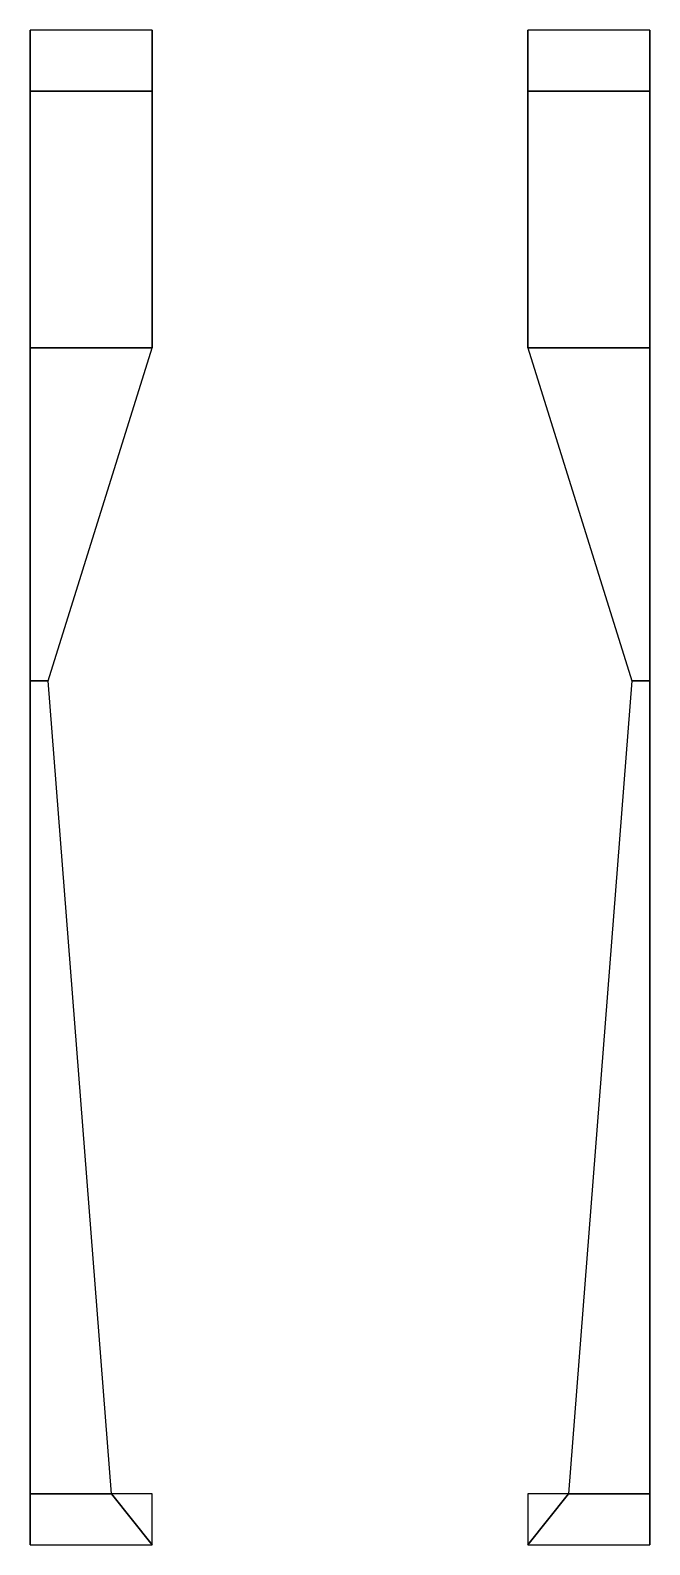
# Model space of a CAD drawing. Extents: x -1.22 to 1.22, y -3.06 to 2.9.
import ezdxf

# ---------------------------------------------------------------- set-up
doc = ezdxf.new("R2010")
doc.units = 0
doc.layers.add('FENDERS', color=6, linetype='CONTINUOUS')

msp = doc.modelspace()

# ---------------------------------------------------------------- linework, layer by layer
at = {"layer": 'FENDERS'}
for points in [[(-1.22, 2.9, 1.23), (-1.22, 2.66, 1.38), (-1.22, 2.66, 1.41), (-1.22, 2.9, 1.26)], [(-1.22, 2.9, 1.26), (-1.22, 2.66, 1.41), (-0.74, 2.66, 1.41), (-0.74, 2.9, 1.26)], [(-0.74, 2.9, 1.26), (-0.74, 2.66, 1.41), (-0.74, 2.82, 1.11), (-0.74, 2.9, 0.96)], [(0.74, 2.9, 1.26), (0.74, 2.66, 1.41), (1.22, 2.66, 1.41), (1.22, 2.9, 1.26)], [(0.74, 2.9, 0.96), (0.74, 2.82, 1.11), (0.74, 2.66, 1.41), (0.74, 2.9, 1.26)], [(1.22, 2.9, 1.26), (1.22, 2.66, 1.41), (1.22, 2.66, 1.38), (1.22, 2.9, 1.23)], [(-0.74, 2.66, 1.41), (-0.74, 2.66, 1.41), (-0.74, 2.68, 1.22), (-0.74, 2.82, 1.11)], [(0.74, 2.82, 1.11), (0.74, 2.68, 1.22), (0.74, 2.66, 1.41)], [(-1.22, 2.66, 1.41), (-1.22, 1.65, 1.35), (-0.74, 1.65, 1.35), (-0.74, 2.66, 1.41)], [(-1.22, 2.66, 1.38), (-1.22, 1.65, 1.32), (-1.22, 1.65, 1.35), (-1.22, 2.66, 1.41)], [(-0.74, 2.66, 1.41), (-0.74, 2.66, 1.41), (-0.74, 2.54, 1.25), (-0.74, 2.68, 1.22)], [(-0.74, 2.66, 1.41), (-0.74, 2.66, 1.41), (-0.74, 1.65, 1.35), (-0.74, 2.54, 1.25)], [(0.74, 2.68, 1.22), (0.74, 2.54, 1.25), (0.74, 2.66, 1.41)], [(0.74, 2.66, 1.41), (0.74, 1.65, 1.35), (1.22, 1.65, 1.35), (1.22, 2.66, 1.41)], [(0.74, 2.54, 1.25), (0.74, 1.65, 1.35), (0.74, 2.66, 1.41)], [(1.22, 2.66, 1.41), (1.22, 1.65, 1.35), (1.22, 1.65, 1.32), (1.22, 2.66, 1.38)], [(-1.22, 1.65, 1.35), (-1.22, 0.34, 1.27), (-1.15, 0.34, 1.27), (-0.74, 1.65, 1.35)], [(-1.22, 1.65, 1.32), (-1.22, 0.34, 1.24), (-1.22, 0.34, 1.27), (-1.22, 1.65, 1.35)], [(0.74, 1.65, 1.35), (1.15, 0.34, 1.27), (1.22, 0.34, 1.27), (1.22, 1.65, 1.35)], [(1.22, 1.65, 1.35), (1.22, 0.34, 1.27), (1.22, 0.34, 1.24), (1.22, 1.65, 1.32)], [(-1.22, 0.34, 1.24), (-1.22, -2.86, 1.05), (-1.22, -2.86, 1.08), (-1.22, 0.34, 1.27)], [(-1.22, 0.34, 1.27), (-1.22, -2.86, 1.08), (-0.9, -2.86, 1.08), (-1.15, 0.34, 1.27)], [(1.15, 0.34, 1.27), (0.9, -2.86, 1.08), (1.22, -2.86, 1.08), (1.22, 0.34, 1.27)], [(1.22, 0.34, 1.27), (1.22, -2.86, 1.08), (1.22, -2.86, 1.05), (1.22, 0.34, 1.24)], [(-1.22, -2.86, 1.08), (-1.22, -3.06, 1.08), (-0.74, -3.06, 1.08), (-0.9, -2.86, 1.08)], [(-1.22, -2.86, 1.05), (-1.22, -3.06, 1.05), (-1.22, -3.06, 1.08), (-1.22, -2.86, 1.08)], [(-0.9, -2.86, 1.08), (-0.9, -2.86, 1.08), (-0.74, -3.06, 1.08), (-0.74, -2.86, 1.08)], [(0.9, -2.86, 1.08), (0.74, -3.06, 1.08), (1.22, -3.06, 1.08), (1.22, -2.86, 1.08)], [(0.74, -2.86, 1.08), (0.74, -3.06, 1.08), (0.74, -3.06, 1.08), (0.9, -2.86, 1.08)], [(1.22, -2.86, 1.08), (1.22, -3.06, 1.08), (1.22, -3.06, 1.05), (1.22, -2.86, 1.05)]]:
    msp.add_3dface(points, dxfattribs=at)

doc.saveas('drawing.dxf')
